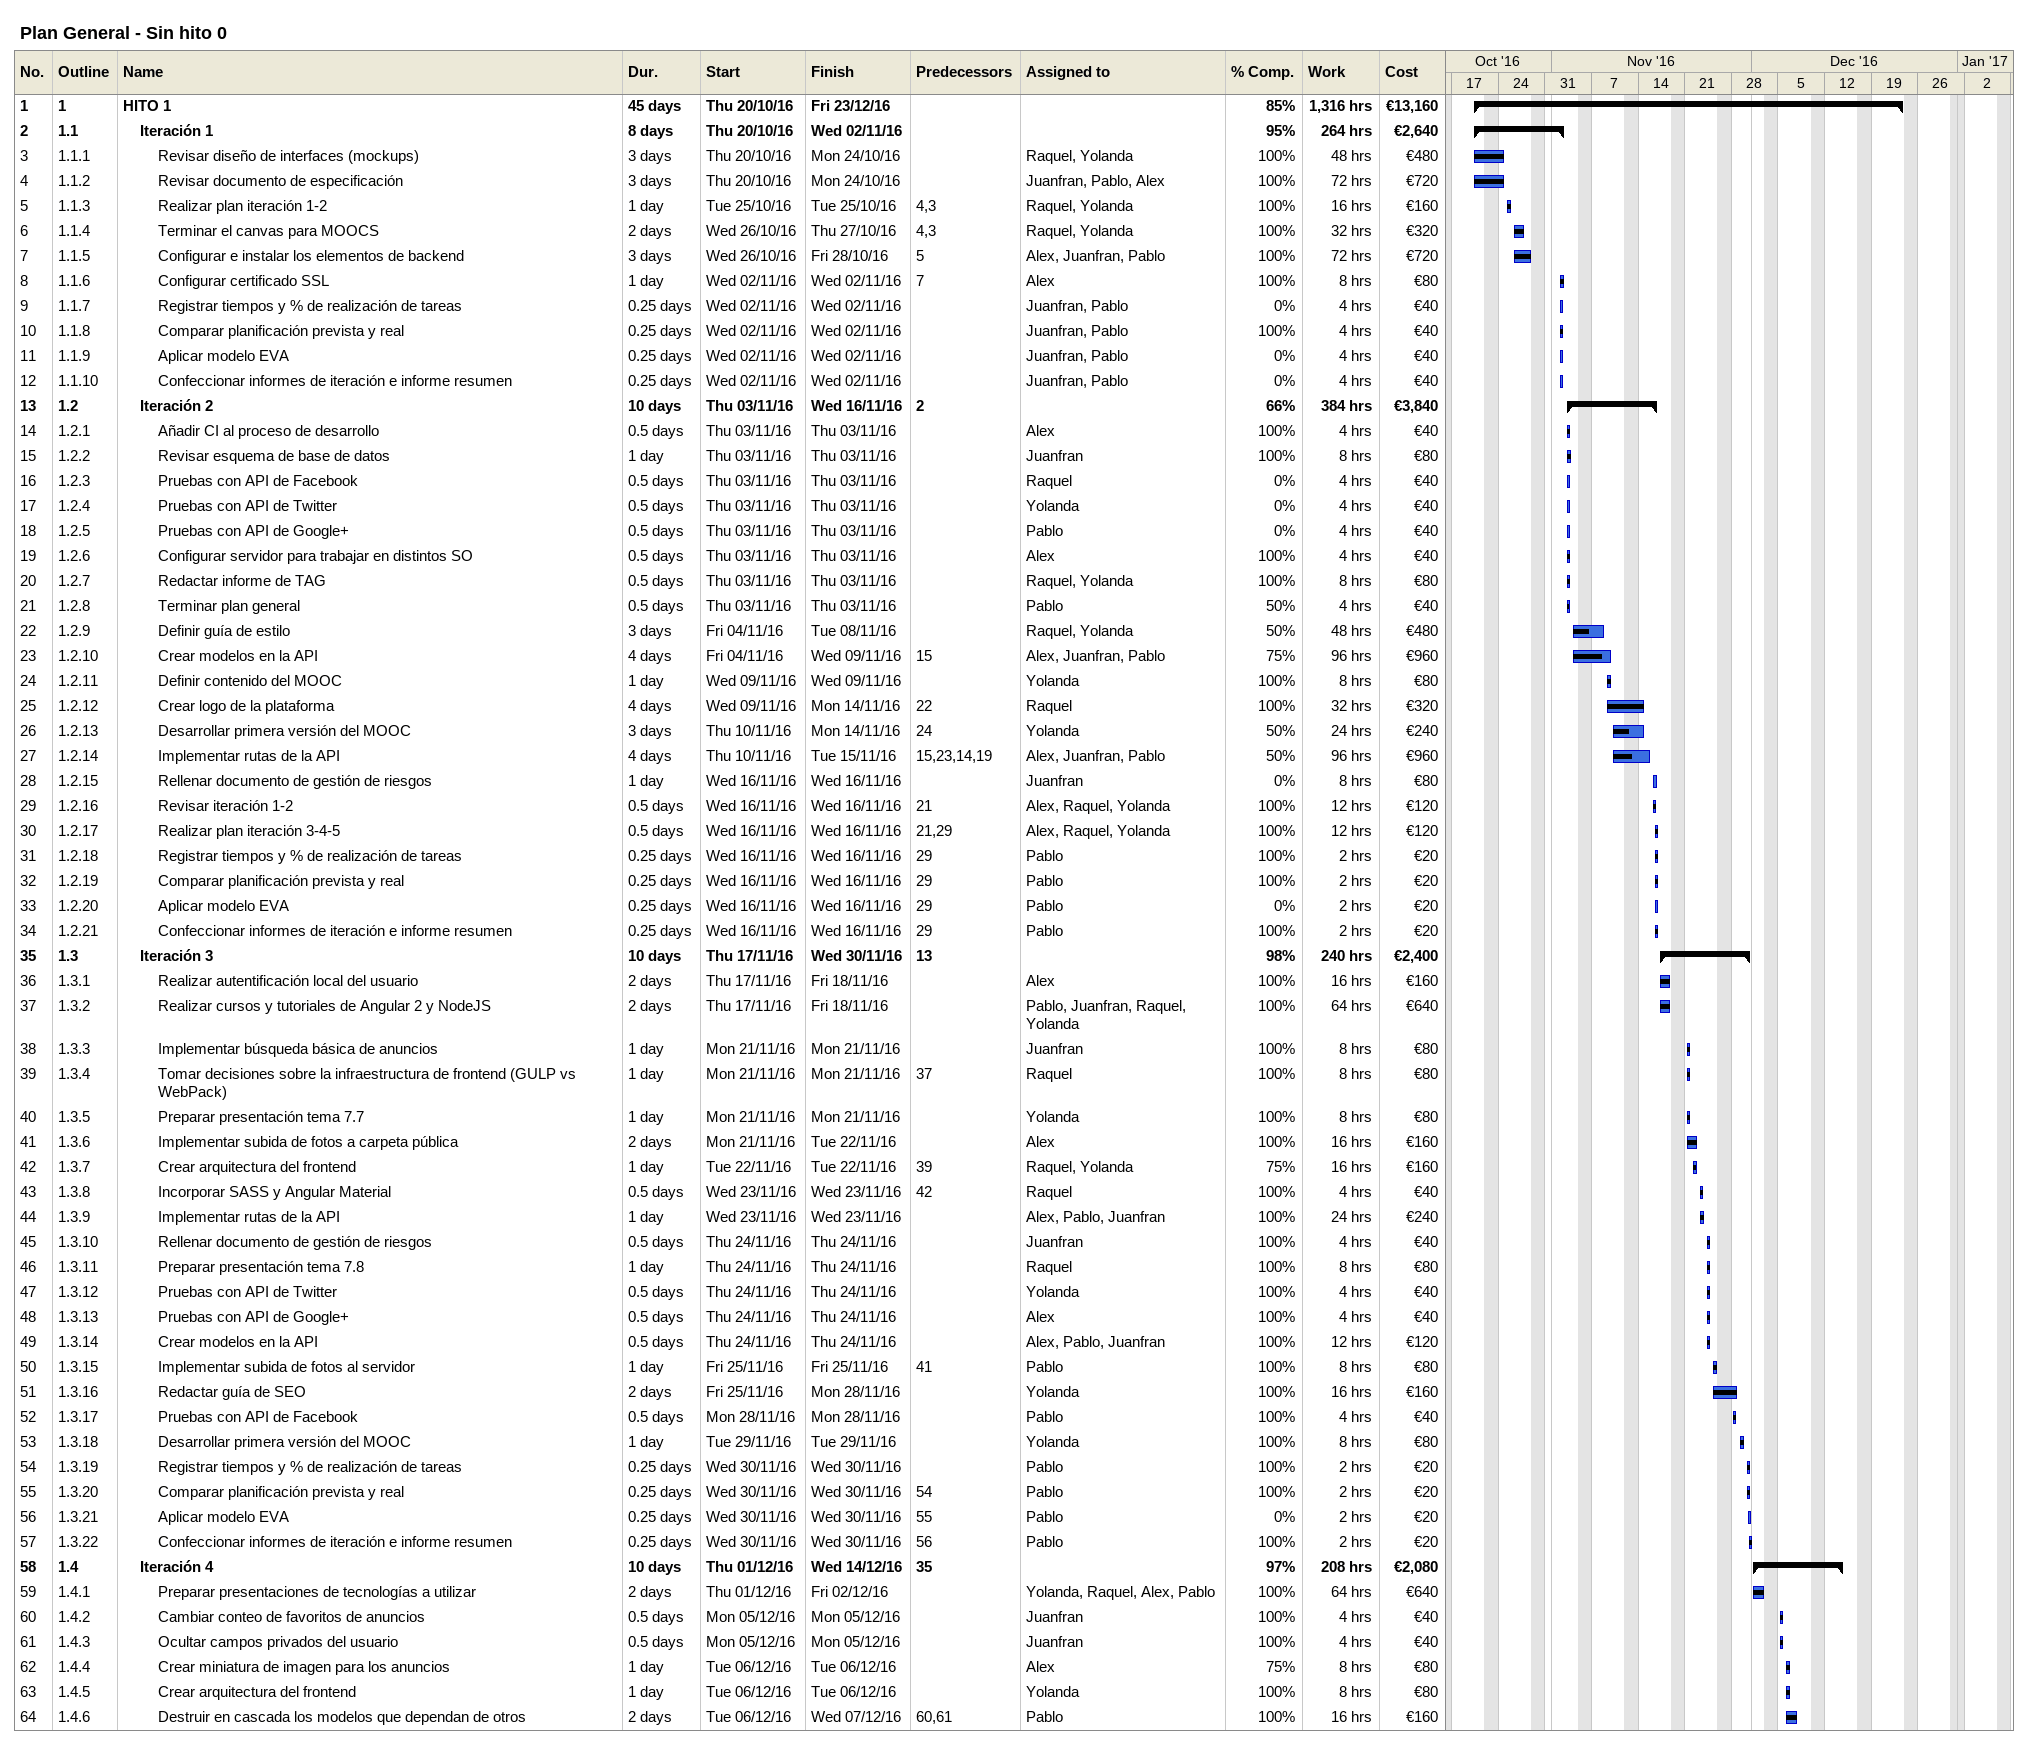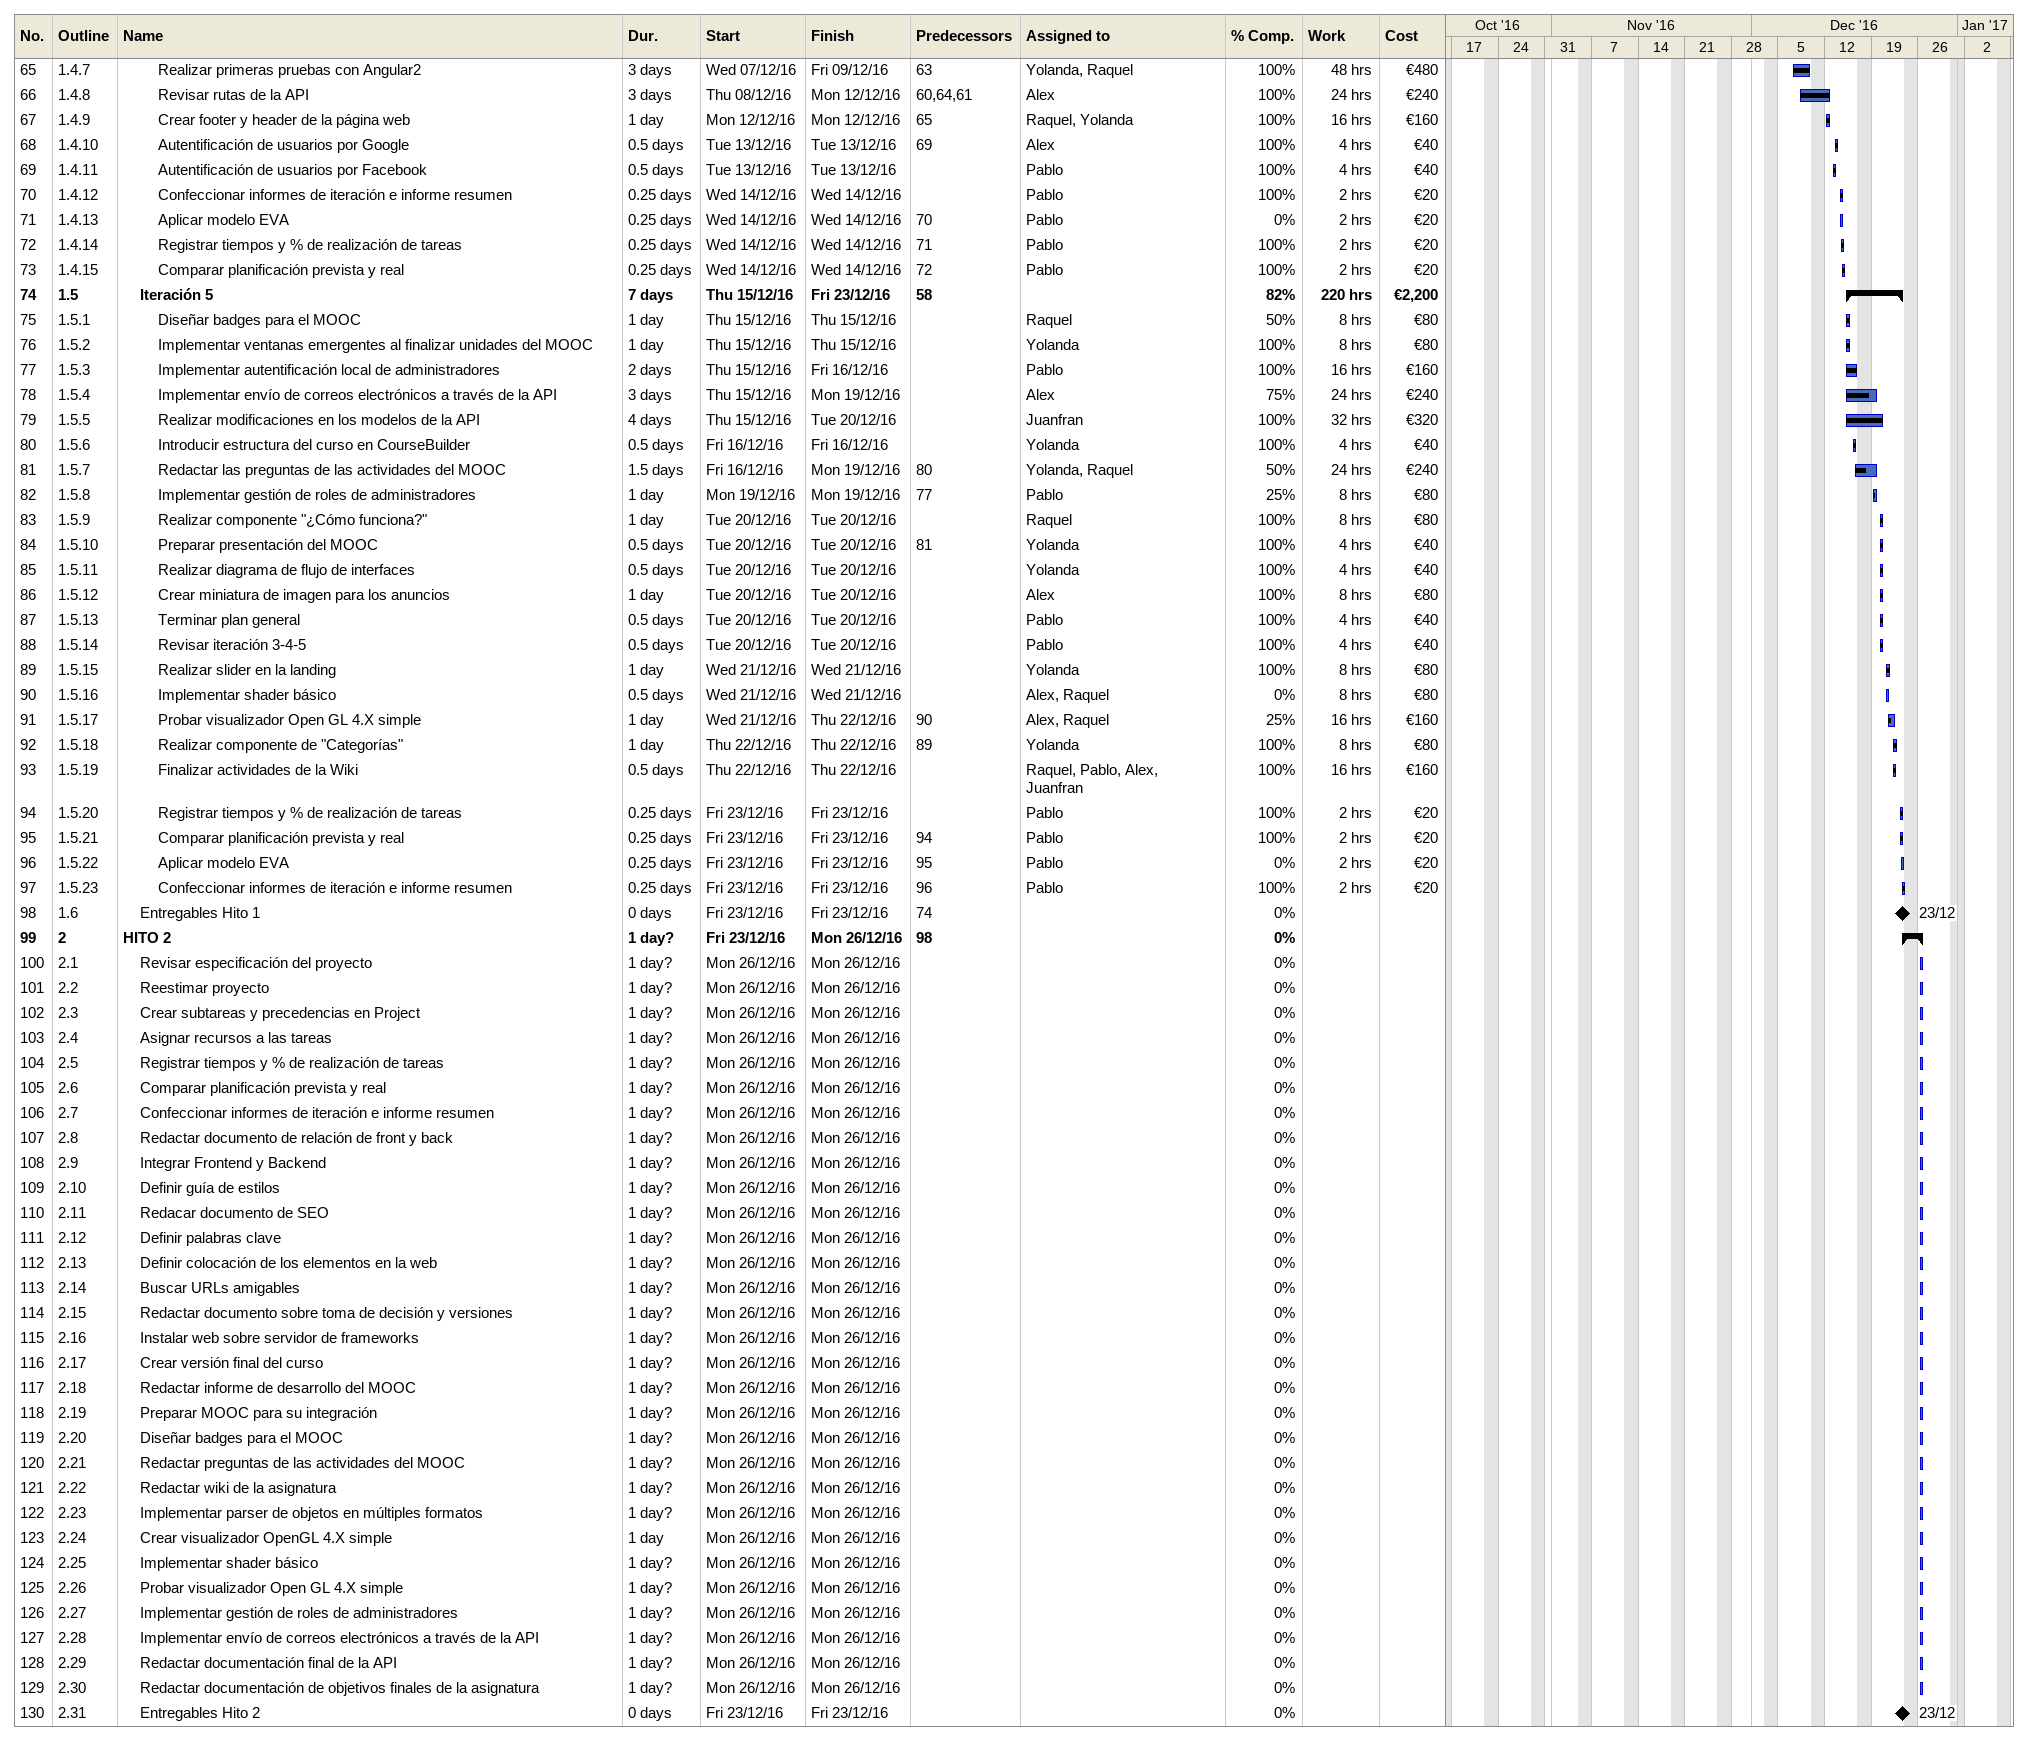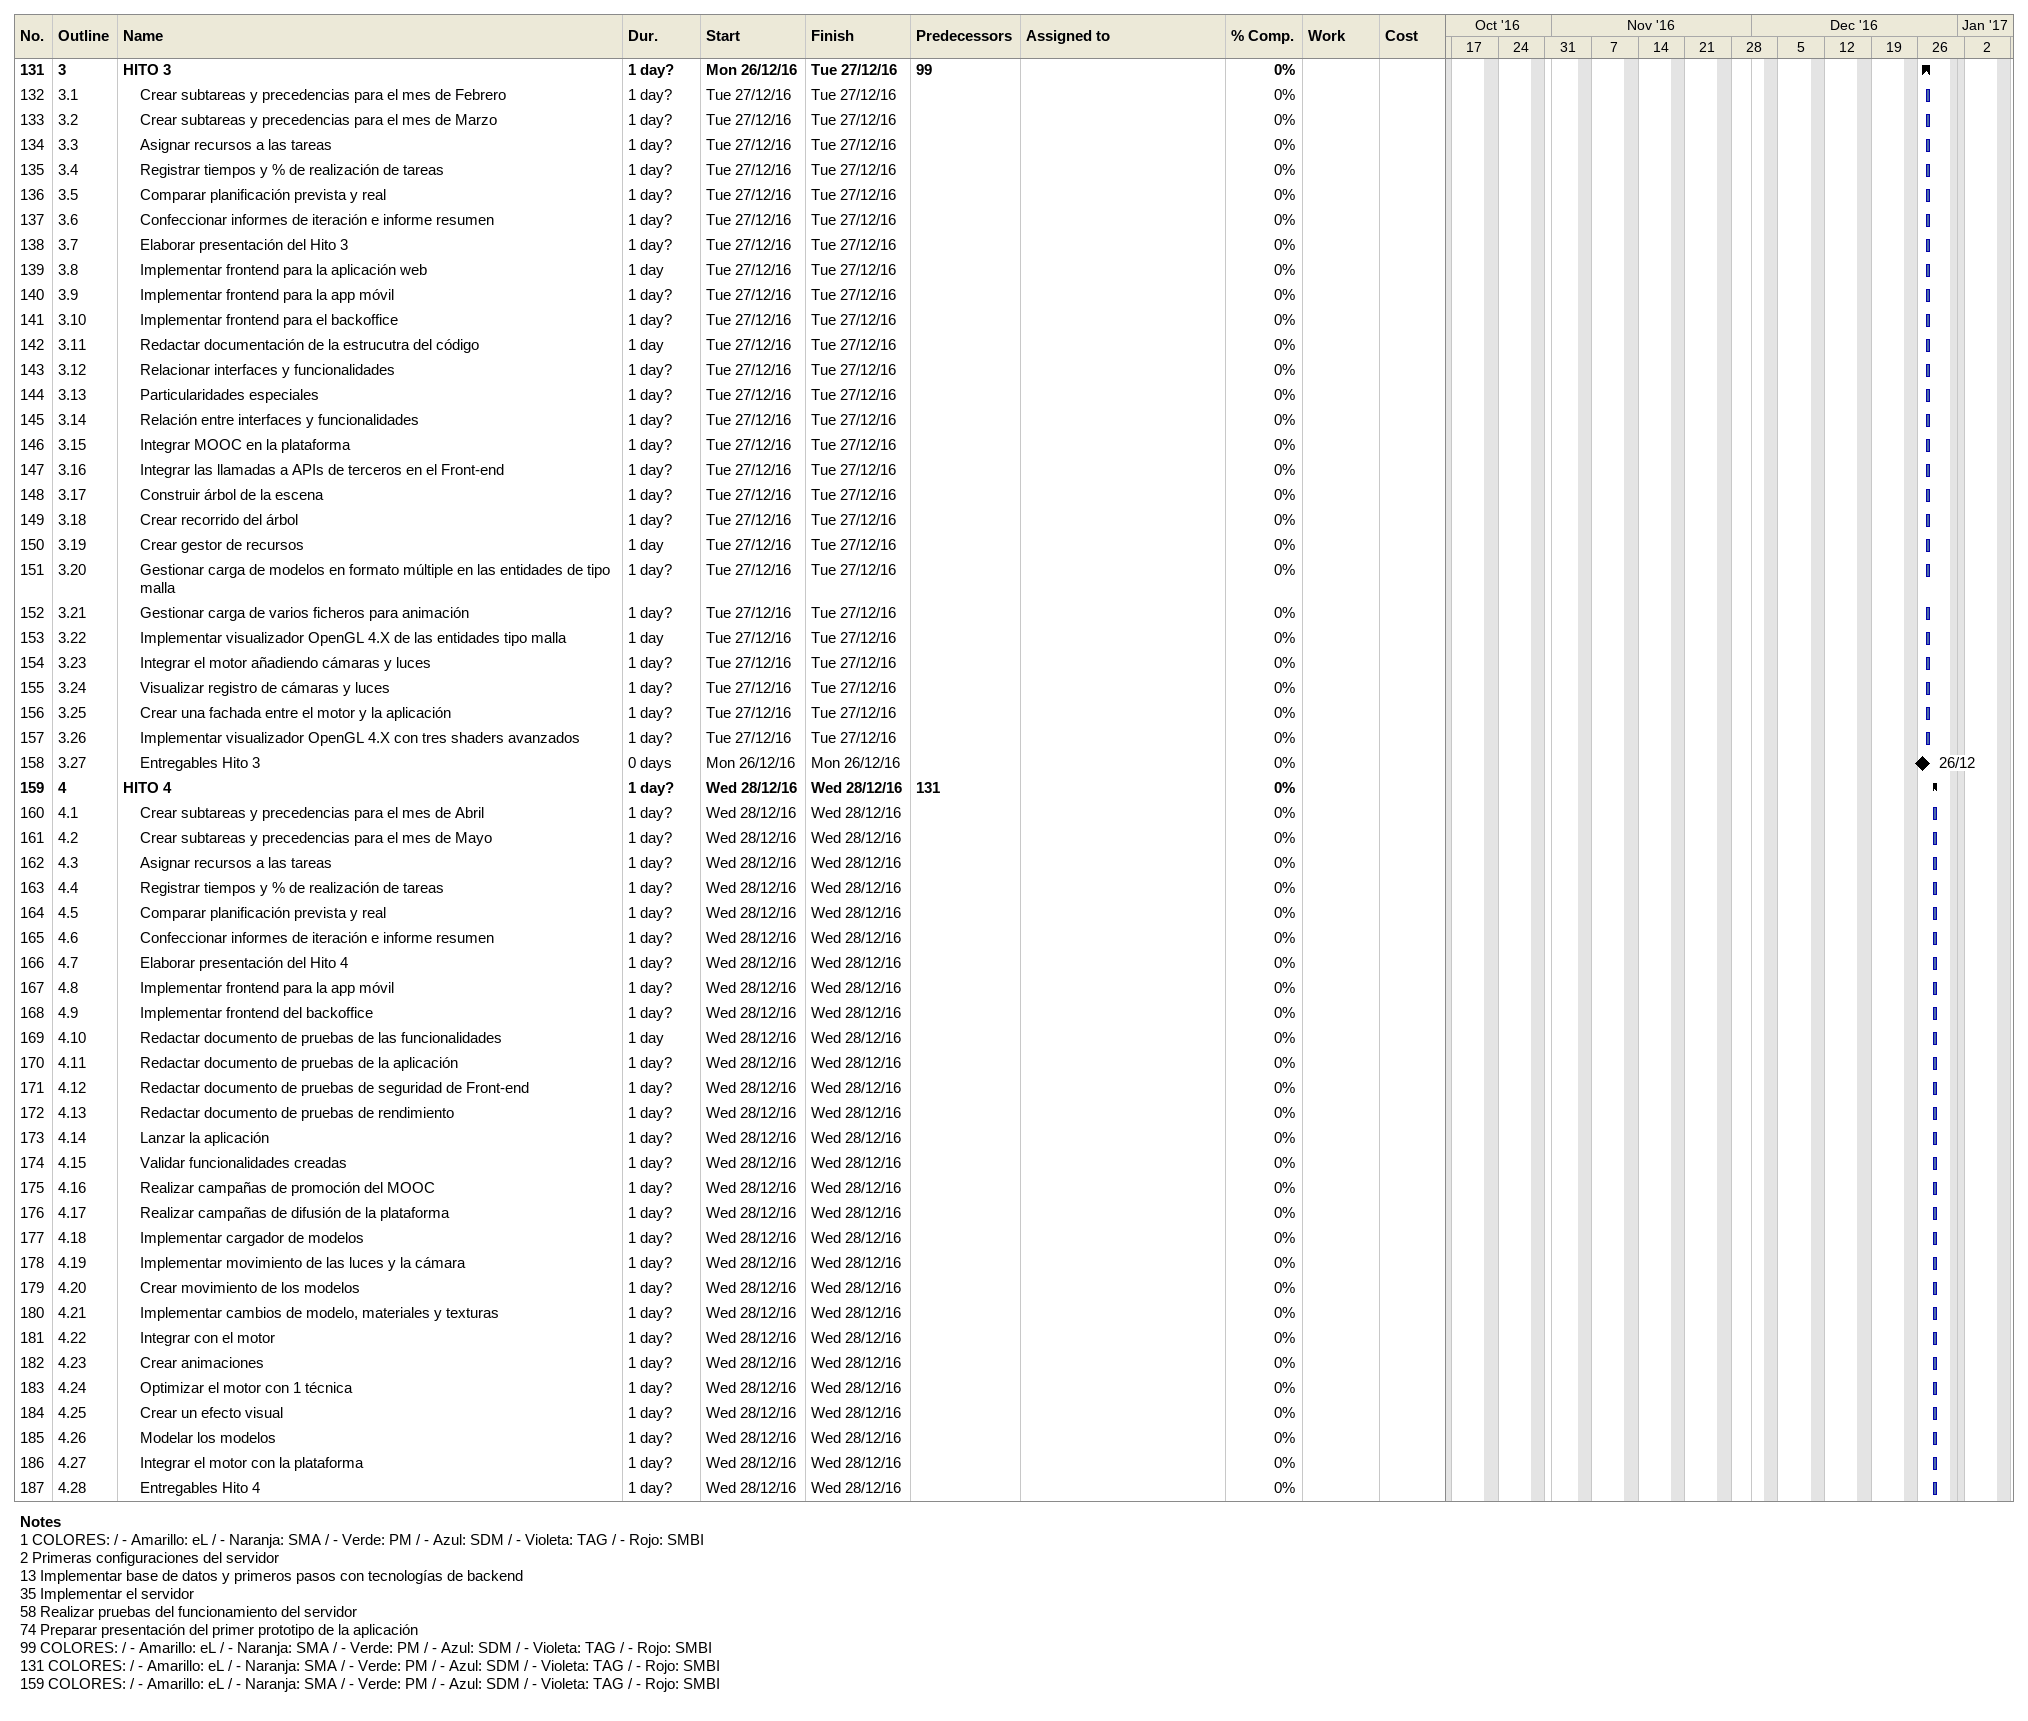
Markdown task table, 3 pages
Plan General - Sin hito 0

| ID | WBS | Task | Duration | Start | Finish | Predecessors | Resources | % complete | Work (h) | Cost (€) |
|---|---|---|---|---|---|---|---|---|---|---|
| 1 | 1 | **HITO 1** | 45d | 2016-10-20 | 2016-12-23 |  |  | 85 | 1316 | 13160 |
| 2 | 1.1 | **Iteración 1** | 8d | 2016-10-20 | 2016-11-02 |  |  | 95 | 264 | 2640 |
| 3 | 1.1.1 | Revisar diseño de interfaces (mockups) | 3d | 2016-10-20 | 2016-10-24 |  | Raquel, Yolanda | 100 | 48 | 480 |
| 4 | 1.1.2 | Revisar documento de especificación | 3d | 2016-10-20 | 2016-10-24 |  | Juanfran, Pablo, Alex | 100 | 72 | 720 |
| 5 | 1.1.3 | Realizar plan iteración 1-2 | 1d | 2016-10-25 | 2016-10-25 | 4, 3 | Raquel, Yolanda | 100 | 16 | 160 |
| 6 | 1.1.4 | Terminar el canvas para MOOCS | 2d | 2016-10-26 | 2016-10-27 | 4, 3 | Raquel, Yolanda | 100 | 32 | 320 |
| 7 | 1.1.5 | Configurar e instalar los elementos de backend | 3d | 2016-10-26 | 2016-10-28 | 5 | Alex, Juanfran, Pablo | 100 | 72 | 720 |
| 8 | 1.1.6 | Configurar certificado SSL | 1d | 2016-11-02 | 2016-11-02 | 7 | Alex | 100 | 8 | 80 |
| 9 | 1.1.7 | Registrar tiempos y % de realización de tareas | 0.25d | 2016-11-02 | 2016-11-02 |  | Juanfran, Pablo | 0 | 4 | 40 |
| 10 | 1.1.8 | Comparar planificación prevista y real | 0.25d | 2016-11-02 | 2016-11-02 |  | Juanfran, Pablo | 100 | 4 | 40 |
| 11 | 1.1.9 | Aplicar modelo EVA | 0.25d | 2016-11-02 | 2016-11-02 |  | Juanfran, Pablo | 0 | 4 | 40 |
| 12 | 1.1.10 | Confeccionar informes de iteración e informe resumen | 0.25d | 2016-11-02 | 2016-11-02 |  | Juanfran, Pablo | 0 | 4 | 40 |
| 13 | 1.2 | **Iteración 2** | 10d | 2016-11-03 | 2016-11-16 | 2 |  | 66 | 384 | 3840 |
| 14 | 1.2.1 | Añadir CI al proceso de desarrollo | 0.5d | 2016-11-03 | 2016-11-03 |  | Alex | 100 | 4 | 40 |
| 15 | 1.2.2 | Revisar esquema de base de datos | 1d | 2016-11-03 | 2016-11-03 |  | Juanfran | 100 | 8 | 80 |
| 16 | 1.2.3 | Pruebas con API de Facebook | 0.5d | 2016-11-03 | 2016-11-03 |  | Raquel | 0 | 4 | 40 |
| 17 | 1.2.4 | Pruebas con API de Twitter | 0.5d | 2016-11-03 | 2016-11-03 |  | Yolanda | 0 | 4 | 40 |
| 18 | 1.2.5 | Pruebas con API de Google+ | 0.5d | 2016-11-03 | 2016-11-03 |  | Pablo | 0 | 4 | 40 |
| 19 | 1.2.6 | Configurar servidor para trabajar en distintos SO | 0.5d | 2016-11-03 | 2016-11-03 |  | Alex | 100 | 4 | 40 |
| 20 | 1.2.7 | Redactar informe de TAG | 0.5d | 2016-11-03 | 2016-11-03 |  | Raquel, Yolanda | 100 | 8 | 80 |
| 21 | 1.2.8 | Terminar plan general | 0.5d | 2016-11-03 | 2016-11-03 |  | Pablo | 50 | 4 | 40 |
| 22 | 1.2.9 | Definir guía de estilo | 3d | 2016-11-04 | 2016-11-08 |  | Raquel, Yolanda | 50 | 48 | 480 |
| 23 | 1.2.10 | Crear modelos en la API | 4d | 2016-11-04 | 2016-11-09 | 15 | Alex, Juanfran, Pablo | 75 | 96 | 960 |
| 24 | 1.2.11 | Definir contenido del MOOC | 1d | 2016-11-09 | 2016-11-09 |  | Yolanda | 100 | 8 | 80 |
| 25 | 1.2.12 | Crear logo de la plataforma | 4d | 2016-11-09 | 2016-11-14 | 22 | Raquel | 100 | 32 | 320 |
| 26 | 1.2.13 | Desarrollar primera versión del MOOC | 3d | 2016-11-10 | 2016-11-14 | 24 | Yolanda | 50 | 24 | 240 |
| 27 | 1.2.14 | Implementar rutas de la API | 4d | 2016-11-10 | 2016-11-15 | 15, 23, 14, 19 | Alex, Juanfran, Pablo | 50 | 96 | 960 |
| 28 | 1.2.15 | Rellenar documento de gestión de riesgos | 1d | 2016-11-16 | 2016-11-16 |  | Juanfran | 0 | 8 | 80 |
| 29 | 1.2.16 | Revisar iteración 1-2 | 0.5d | 2016-11-16 | 2016-11-16 | 21 | Alex, Raquel, Yolanda | 100 | 12 | 120 |
| 30 | 1.2.17 | Realizar plan iteración 3-4-5 | 0.5d | 2016-11-16 | 2016-11-16 | 21, 29 | Alex, Raquel, Yolanda | 100 | 12 | 120 |
| 31 | 1.2.18 | Registrar tiempos y % de realización de tareas | 0.25d | 2016-11-16 | 2016-11-16 | 29 | Pablo | 100 | 2 | 20 |
| 32 | 1.2.19 | Comparar planificación prevista y real | 0.25d | 2016-11-16 | 2016-11-16 | 29 | Pablo | 100 | 2 | 20 |
| 33 | 1.2.20 | Aplicar modelo EVA | 0.25d | 2016-11-16 | 2016-11-16 | 29 | Pablo | 0 | 2 | 20 |
| 34 | 1.2.21 | Confeccionar informes de iteración e informe resumen | 0.25d | 2016-11-16 | 2016-11-16 | 29 | Pablo | 100 | 2 | 20 |
| 35 | 1.3 | **Iteración 3** | 10d | 2016-11-17 | 2016-11-30 | 13 |  | 98 | 240 | 2400 |
| 36 | 1.3.1 | Realizar autentificación local del usuario | 2d | 2016-11-17 | 2016-11-18 |  | Alex | 100 | 16 | 160 |
| 37 | 1.3.2 | Realizar cursos y tutoriales de Angular 2 y NodeJS | 2d | 2016-11-17 | 2016-11-18 |  | Pablo, Juanfran, Raquel, Yolanda | 100 | 64 | 640 |
| 38 | 1.3.3 | Implementar búsqueda básica de anuncios | 1d | 2016-11-21 | 2016-11-21 |  | Juanfran | 100 | 8 | 80 |
| 39 | 1.3.4 | Tomar decisiones sobre la infraestructura de frontend (GULP vs WebPack) | 1d | 2016-11-21 | 2016-11-21 | 37 | Raquel | 100 | 8 | 80 |
| 40 | 1.3.5 | Preparar presentación tema 7.7 | 1d | 2016-11-21 | 2016-11-21 |  | Yolanda | 100 | 8 | 80 |
| 41 | 1.3.6 | Implementar subida de fotos a carpeta pública | 2d | 2016-11-21 | 2016-11-22 |  | Alex | 100 | 16 | 160 |
| 42 | 1.3.7 | Crear arquitectura del frontend | 1d | 2016-11-22 | 2016-11-22 | 39 | Raquel, Yolanda | 75 | 16 | 160 |
| 43 | 1.3.8 | Incorporar SASS y Angular Material | 0.5d | 2016-11-23 | 2016-11-23 | 42 | Raquel | 100 | 4 | 40 |
| 44 | 1.3.9 | Implementar rutas de la API | 1d | 2016-11-23 | 2016-11-23 |  | Alex, Pablo, Juanfran | 100 | 24 | 240 |
| 45 | 1.3.10 | Rellenar documento de gestión de riesgos | 0.5d | 2016-11-24 | 2016-11-24 |  | Juanfran | 100 | 4 | 40 |
| 46 | 1.3.11 | Preparar presentación tema 7.8 | 1d | 2016-11-24 | 2016-11-24 |  | Raquel | 100 | 8 | 80 |
| 47 | 1.3.12 | Pruebas con API de Twitter | 0.5d | 2016-11-24 | 2016-11-24 |  | Yolanda | 100 | 4 | 40 |
| 48 | 1.3.13 | Pruebas con API de Google+ | 0.5d | 2016-11-24 | 2016-11-24 |  | Alex | 100 | 4 | 40 |
| 49 | 1.3.14 | Crear modelos en la API | 0.5d | 2016-11-24 | 2016-11-24 |  | Alex, Pablo, Juanfran | 100 | 12 | 120 |
| 50 | 1.3.15 | Implementar subida de fotos al servidor | 1d | 2016-11-25 | 2016-11-25 | 41 | Pablo | 100 | 8 | 80 |
| 51 | 1.3.16 | Redactar guía de SEO | 2d | 2016-11-25 | 2016-11-28 |  | Yolanda | 100 | 16 | 160 |
| 52 | 1.3.17 | Pruebas con API de Facebook | 0.5d | 2016-11-28 | 2016-11-28 |  | Pablo | 100 | 4 | 40 |
| 53 | 1.3.18 | Desarrollar primera versión del MOOC | 1d | 2016-11-29 | 2016-11-29 |  | Yolanda | 100 | 8 | 80 |
| 54 | 1.3.19 | Registrar tiempos y % de realización de tareas | 0.25d | 2016-11-30 | 2016-11-30 |  | Pablo | 100 | 2 | 20 |
| 55 | 1.3.20 | Comparar planificación prevista y real | 0.25d | 2016-11-30 | 2016-11-30 | 54 | Pablo | 100 | 2 | 20 |
| 56 | 1.3.21 | Aplicar modelo EVA | 0.25d | 2016-11-30 | 2016-11-30 | 55 | Pablo | 0 | 2 | 20 |
| 57 | 1.3.22 | Confeccionar informes de iteración e informe resumen | 0.25d | 2016-11-30 | 2016-11-30 | 56 | Pablo | 100 | 2 | 20 |
| 58 | 1.4 | **Iteración 4** | 10d | 2016-12-01 | 2016-12-14 | 35 |  | 97 | 208 | 2080 |
| 59 | 1.4.1 | Preparar presentaciones de tecnologías a utilizar | 2d | 2016-12-01 | 2016-12-02 |  | Yolanda, Raquel, Alex, Pablo | 100 | 64 | 640 |
| 60 | 1.4.2 | Cambiar conteo de favoritos de anuncios | 0.5d | 2016-12-05 | 2016-12-05 |  | Juanfran | 100 | 4 | 40 |
| 61 | 1.4.3 | Ocultar campos privados del usuario | 0.5d | 2016-12-05 | 2016-12-05 |  | Juanfran | 100 | 4 | 40 |
| 62 | 1.4.4 | Crear miniatura de imagen para los anuncios | 1d | 2016-12-06 | 2016-12-06 |  | Alex | 75 | 8 | 80 |
| 63 | 1.4.5 | Crear arquitectura del frontend | 1d | 2016-12-06 | 2016-12-06 |  | Yolanda | 100 | 8 | 80 |
| 64 | 1.4.6 | Destruir en cascada los modelos que dependan de otros | 2d | 2016-12-06 | 2016-12-07 | 60, 61 | Pablo | 100 | 16 | 160 |
| 65 | 1.4.7 | Realizar primeras pruebas con Angular2 | 3d | 2016-12-07 | 2016-12-09 | 63 | Yolanda, Raquel | 100 | 48 | 480 |
| 66 | 1.4.8 | Revisar rutas de la API | 3d | 2016-12-08 | 2016-12-12 | 60, 64, 61 | Alex | 100 | 24 | 240 |
| 67 | 1.4.9 | Crear footer y header de la página web | 1d | 2016-12-12 | 2016-12-12 | 65 | Raquel, Yolanda | 100 | 16 | 160 |
| 68 | 1.4.10 | Autentificación de usuarios por Google | 0.5d | 2016-12-13 | 2016-12-13 | 69 | Alex | 100 | 4 | 40 |
| 69 | 1.4.11 | Autentificación de usuarios por Facebook | 0.5d | 2016-12-13 | 2016-12-13 |  | Pablo | 100 | 4 | 40 |
| 70 | 1.4.12 | Confeccionar informes de iteración e informe resumen | 0.25d | 2016-12-14 | 2016-12-14 |  | Pablo | 100 | 2 | 20 |
| 71 | 1.4.13 | Aplicar modelo EVA | 0.25d | 2016-12-14 | 2016-12-14 | 70 | Pablo | 0 | 2 | 20 |
| 72 | 1.4.14 | Registrar tiempos y % de realización de tareas | 0.25d | 2016-12-14 | 2016-12-14 | 71 | Pablo | 100 | 2 | 20 |
| 73 | 1.4.15 | Comparar planificación prevista y real | 0.25d | 2016-12-14 | 2016-12-14 | 72 | Pablo | 100 | 2 | 20 |
| 74 | 1.5 | **Iteración 5** | 7d | 2016-12-15 | 2016-12-23 | 58 |  | 82 | 220 | 2200 |
| 75 | 1.5.1 | Diseñar badges para el MOOC | 1d | 2016-12-15 | 2016-12-15 |  | Raquel | 50 | 8 | 80 |
| 76 | 1.5.2 | Implementar ventanas emergentes al finalizar unidades del MOOC | 1d | 2016-12-15 | 2016-12-15 |  | Yolanda | 100 | 8 | 80 |
| 77 | 1.5.3 | Implementar autentificación local de administradores | 2d | 2016-12-15 | 2016-12-16 |  | Pablo | 100 | 16 | 160 |
| 78 | 1.5.4 | Implementar envío de correos electrónicos a través de la API | 3d | 2016-12-15 | 2016-12-19 |  | Alex | 75 | 24 | 240 |
| 79 | 1.5.5 | Realizar modificaciones en los modelos de la API | 4d | 2016-12-15 | 2016-12-20 |  | Juanfran | 100 | 32 | 320 |
| 80 | 1.5.6 | Introducir estructura del curso en CourseBuilder | 0.5d | 2016-12-16 | 2016-12-16 |  | Yolanda | 100 | 4 | 40 |
| 81 | 1.5.7 | Redactar las preguntas de las actividades del MOOC | 1.5d | 2016-12-16 | 2016-12-19 | 80 | Yolanda, Raquel | 50 | 24 | 240 |
| 82 | 1.5.8 | Implementar gestión de roles de administradores | 1d | 2016-12-19 | 2016-12-19 | 77 | Pablo | 25 | 8 | 80 |
| 83 | 1.5.9 | Realizar componente "¿Cómo funciona?" | 1d | 2016-12-20 | 2016-12-20 |  | Raquel | 100 | 8 | 80 |
| 84 | 1.5.10 | Preparar presentación del MOOC | 0.5d | 2016-12-20 | 2016-12-20 | 81 | Yolanda | 100 | 4 | 40 |
| 85 | 1.5.11 | Realizar diagrama de flujo de interfaces | 0.5d | 2016-12-20 | 2016-12-20 |  | Yolanda | 100 | 4 | 40 |
| 86 | 1.5.12 | Crear miniatura de imagen para los anuncios | 1d | 2016-12-20 | 2016-12-20 |  | Alex | 100 | 8 | 80 |
| 87 | 1.5.13 | Terminar plan general | 0.5d | 2016-12-20 | 2016-12-20 |  | Pablo | 100 | 4 | 40 |
| 88 | 1.5.14 | Revisar iteración 3-4-5 | 0.5d | 2016-12-20 | 2016-12-20 |  | Pablo | 100 | 4 | 40 |
| 89 | 1.5.15 | Realizar slider en la landing | 1d | 2016-12-21 | 2016-12-21 |  | Yolanda | 100 | 8 | 80 |
| 90 | 1.5.16 | Implementar shader básico | 0.5d | 2016-12-21 | 2016-12-21 |  | Alex, Raquel | 0 | 8 | 80 |
| 91 | 1.5.17 | Probar visualizador Open GL 4.X simple | 1d | 2016-12-21 | 2016-12-22 | 90 | Alex, Raquel | 25 | 16 | 160 |
| 92 | 1.5.18 | Realizar componente de "Categorías" | 1d | 2016-12-22 | 2016-12-22 | 89 | Yolanda | 100 | 8 | 80 |
| 93 | 1.5.19 | Finalizar actividades de la Wiki | 0.5d | 2016-12-22 | 2016-12-22 |  | Raquel, Pablo, Alex, Juanfran | 100 | 16 | 160 |
| 94 | 1.5.20 | Registrar tiempos y % de realización de tareas | 0.25d | 2016-12-23 | 2016-12-23 |  | Pablo | 100 | 2 | 20 |
| 95 | 1.5.21 | Comparar planificación prevista y real | 0.25d | 2016-12-23 | 2016-12-23 | 94 | Pablo | 100 | 2 | 20 |
| 96 | 1.5.22 | Aplicar modelo EVA | 0.25d | 2016-12-23 | 2016-12-23 | 95 | Pablo | 0 | 2 | 20 |
| 97 | 1.5.23 | Confeccionar informes de iteración e informe resumen | 0.25d | 2016-12-23 | 2016-12-23 | 96 | Pablo | 100 | 2 | 20 |
| 98 | 1.6 | Entregables Hito 1 | 0d | 2016-12-23 | 2016-12-23 | 74 |  | 0 |  |  |
| 99 | 2 | **HITO 2** | 1d? | 2016-12-23 | 2016-12-26 | 98 |  | 0 |  |  |
| 100 | 2.1 | Revisar especificación del proyecto | 1d? | 2016-12-26 | 2016-12-26 |  |  | 0 |  |  |
| 101 | 2.2 | Reestimar proyecto | 1d? | 2016-12-26 | 2016-12-26 |  |  | 0 |  |  |
| 102 | 2.3 | Crear subtareas y precedencias en Project | 1d? | 2016-12-26 | 2016-12-26 |  |  | 0 |  |  |
| 103 | 2.4 | Asignar recursos a las tareas | 1d? | 2016-12-26 | 2016-12-26 |  |  | 0 |  |  |
| 104 | 2.5 | Registrar tiempos y % de realización de tareas | 1d? | 2016-12-26 | 2016-12-26 |  |  | 0 |  |  |
| 105 | 2.6 | Comparar planificación prevista y real | 1d? | 2016-12-26 | 2016-12-26 |  |  | 0 |  |  |
| 106 | 2.7 | Confeccionar informes de iteración e informe resumen | 1d? | 2016-12-26 | 2016-12-26 |  |  | 0 |  |  |
| 107 | 2.8 | Redactar documento de relación de front y back | 1d? | 2016-12-26 | 2016-12-26 |  |  | 0 |  |  |
| 108 | 2.9 | Integrar Frontend y Backend | 1d? | 2016-12-26 | 2016-12-26 |  |  | 0 |  |  |
| 109 | 2.10 | Definir guía de estilos | 1d? | 2016-12-26 | 2016-12-26 |  |  | 0 |  |  |
| 110 | 2.11 | Redacar documento de SEO | 1d? | 2016-12-26 | 2016-12-26 |  |  | 0 |  |  |
| 111 | 2.12 | Definir palabras clave | 1d? | 2016-12-26 | 2016-12-26 |  |  | 0 |  |  |
| 112 | 2.13 | Definir colocación de los elementos en la web | 1d? | 2016-12-26 | 2016-12-26 |  |  | 0 |  |  |
| 113 | 2.14 | Buscar URLs amigables | 1d? | 2016-12-26 | 2016-12-26 |  |  | 0 |  |  |
| 114 | 2.15 | Redactar documento sobre toma de decisión y versiones | 1d? | 2016-12-26 | 2016-12-26 |  |  | 0 |  |  |
| 115 | 2.16 | Instalar web sobre servidor de frameworks | 1d? | 2016-12-26 | 2016-12-26 |  |  | 0 |  |  |
| 116 | 2.17 | Crear versión final del curso | 1d? | 2016-12-26 | 2016-12-26 |  |  | 0 |  |  |
| 117 | 2.18 | Redactar informe de desarrollo del MOOC | 1d? | 2016-12-26 | 2016-12-26 |  |  | 0 |  |  |
| 118 | 2.19 | Preparar MOOC para su integración | 1d? | 2016-12-26 | 2016-12-26 |  |  | 0 |  |  |
| 119 | 2.20 | Diseñar badges para el MOOC | 1d? | 2016-12-26 | 2016-12-26 |  |  | 0 |  |  |
| 120 | 2.21 | Redactar preguntas de las actividades del MOOC | 1d? | 2016-12-26 | 2016-12-26 |  |  | 0 |  |  |
| 121 | 2.22 | Redactar wiki de la asignatura | 1d? | 2016-12-26 | 2016-12-26 |  |  | 0 |  |  |
| 122 | 2.23 | Implementar parser de objetos en múltiples formatos | 1d? | 2016-12-26 | 2016-12-26 |  |  | 0 |  |  |
| 123 | 2.24 | Crear visualizador OpenGL 4.X simple | 1d | 2016-12-26 | 2016-12-26 |  |  | 0 |  |  |
| 124 | 2.25 | Implementar shader básico | 1d? | 2016-12-26 | 2016-12-26 |  |  | 0 |  |  |
| 125 | 2.26 | Probar visualizador Open GL 4.X simple | 1d? | 2016-12-26 | 2016-12-26 |  |  | 0 |  |  |
| 126 | 2.27 | Implementar gestión de roles de administradores | 1d? | 2016-12-26 | 2016-12-26 |  |  | 0 |  |  |
| 127 | 2.28 | Implementar envío de correos electrónicos a través de la API | 1d? | 2016-12-26 | 2016-12-26 |  |  | 0 |  |  |
| 128 | 2.29 | Redactar documentación final de la API | 1d? | 2016-12-26 | 2016-12-26 |  |  | 0 |  |  |
| 129 | 2.30 | Redactar documentación de objetivos finales de la asignatura | 1d? | 2016-12-26 | 2016-12-26 |  |  | 0 |  |  |
| 130 | 2.31 | Entregables Hito 2 | 0d | 2016-12-23 | 2016-12-23 |  |  | 0 |  |  |
| 131 | 3 | **HITO 3** | 1d? | 2016-12-26 | 2016-12-27 | 99 |  | 0 |  |  |
| 132 | 3.1 | Crear subtareas y precedencias para el mes de Febrero | 1d? | 2016-12-27 | 2016-12-27 |  |  | 0 |  |  |
| 133 | 3.2 | Crear subtareas y precedencias para el mes de Marzo | 1d? | 2016-12-27 | 2016-12-27 |  |  | 0 |  |  |
| 134 | 3.3 | Asignar recursos a las tareas | 1d? | 2016-12-27 | 2016-12-27 |  |  | 0 |  |  |
| 135 | 3.4 | Registrar tiempos y % de realización de tareas | 1d? | 2016-12-27 | 2016-12-27 |  |  | 0 |  |  |
| 136 | 3.5 | Comparar planificación prevista y real | 1d? | 2016-12-27 | 2016-12-27 |  |  | 0 |  |  |
| 137 | 3.6 | Confeccionar informes de iteración e informe resumen | 1d? | 2016-12-27 | 2016-12-27 |  |  | 0 |  |  |
| 138 | 3.7 | Elaborar presentación del Hito 3 | 1d? | 2016-12-27 | 2016-12-27 |  |  | 0 |  |  |
| 139 | 3.8 | Implementar frontend para la aplicación web | 1d | 2016-12-27 | 2016-12-27 |  |  | 0 |  |  |
| 140 | 3.9 | Implementar frontend para la app móvil | 1d? | 2016-12-27 | 2016-12-27 |  |  | 0 |  |  |
| 141 | 3.10 | Implementar frontend para el backoffice | 1d? | 2016-12-27 | 2016-12-27 |  |  | 0 |  |  |
| 142 | 3.11 | Redactar documentación de la estrucutra del código | 1d | 2016-12-27 | 2016-12-27 |  |  | 0 |  |  |
| 143 | 3.12 | Relacionar interfaces y funcionalidades | 1d? | 2016-12-27 | 2016-12-27 |  |  | 0 |  |  |
| 144 | 3.13 | Particularidades especiales | 1d? | 2016-12-27 | 2016-12-27 |  |  | 0 |  |  |
| 145 | 3.14 | Relación entre interfaces y funcionalidades | 1d? | 2016-12-27 | 2016-12-27 |  |  | 0 |  |  |
| 146 | 3.15 | Integrar MOOC en la plataforma | 1d? | 2016-12-27 | 2016-12-27 |  |  | 0 |  |  |
| 147 | 3.16 | Integrar las llamadas a APIs de terceros en el Front-end | 1d? | 2016-12-27 | 2016-12-27 |  |  | 0 |  |  |
| 148 | 3.17 | Construir árbol de la escena | 1d? | 2016-12-27 | 2016-12-27 |  |  | 0 |  |  |
| 149 | 3.18 | Crear recorrido del árbol | 1d? | 2016-12-27 | 2016-12-27 |  |  | 0 |  |  |
| 150 | 3.19 | Crear gestor de recursos | 1d | 2016-12-27 | 2016-12-27 |  |  | 0 |  |  |
| 151 | 3.20 | Gestionar carga de modelos en formato múltiple en las entidades de tipo malla | 1d? | 2016-12-27 | 2016-12-27 |  |  | 0 |  |  |
| 152 | 3.21 | Gestionar carga de varios ficheros para animación | 1d? | 2016-12-27 | 2016-12-27 |  |  | 0 |  |  |
| 153 | 3.22 | Implementar visualizador OpenGL 4.X de las entidades tipo malla | 1d | 2016-12-27 | 2016-12-27 |  |  | 0 |  |  |
| 154 | 3.23 | Integrar el motor añadiendo cámaras y luces | 1d? | 2016-12-27 | 2016-12-27 |  |  | 0 |  |  |
| 155 | 3.24 | Visualizar registro de cámaras y luces | 1d? | 2016-12-27 | 2016-12-27 |  |  | 0 |  |  |
| 156 | 3.25 | Crear una fachada entre el motor y la aplicación | 1d? | 2016-12-27 | 2016-12-27 |  |  | 0 |  |  |
| 157 | 3.26 | Implementar visualizador OpenGL 4.X con tres shaders avanzados | 1d? | 2016-12-27 | 2016-12-27 |  |  | 0 |  |  |
| 158 | 3.27 | Entregables Hito 3 | 0d | 2016-12-26 | 2016-12-26 |  |  | 0 |  |  |
| 159 | 4 | **HITO 4** | 1d? | 2016-12-28 | 2016-12-28 | 131 |  | 0 |  |  |
| 160 | 4.1 | Crear subtareas y precedencias para el mes de Abril | 1d? | 2016-12-28 | 2016-12-28 |  |  | 0 |  |  |
| 161 | 4.2 | Crear subtareas y precedencias para el mes de Mayo | 1d? | 2016-12-28 | 2016-12-28 |  |  | 0 |  |  |
| 162 | 4.3 | Asignar recursos a las tareas | 1d? | 2016-12-28 | 2016-12-28 |  |  | 0 |  |  |
| 163 | 4.4 | Registrar tiempos y % de realización de tareas | 1d? | 2016-12-28 | 2016-12-28 |  |  | 0 |  |  |
| 164 | 4.5 | Comparar planificación prevista y real | 1d? | 2016-12-28 | 2016-12-28 |  |  | 0 |  |  |
| 165 | 4.6 | Confeccionar informes de iteración e informe resumen | 1d? | 2016-12-28 | 2016-12-28 |  |  | 0 |  |  |
| 166 | 4.7 | Elaborar presentación del Hito 4 | 1d? | 2016-12-28 | 2016-12-28 |  |  | 0 |  |  |
| 167 | 4.8 | Implementar frontend para la app móvil | 1d? | 2016-12-28 | 2016-12-28 |  |  | 0 |  |  |
| 168 | 4.9 | Implementar frontend del backoffice | 1d? | 2016-12-28 | 2016-12-28 |  |  | 0 |  |  |
| 169 | 4.10 | Redactar documento de pruebas de las funcionalidades | 1d | 2016-12-28 | 2016-12-28 |  |  | 0 |  |  |
| 170 | 4.11 | Redactar documento de pruebas de la aplicación | 1d? | 2016-12-28 | 2016-12-28 |  |  | 0 |  |  |
| 171 | 4.12 | Redactar documento de pruebas de seguridad de Front-end | 1d? | 2016-12-28 | 2016-12-28 |  |  | 0 |  |  |
| 172 | 4.13 | Redactar documento de pruebas de rendimiento | 1d? | 2016-12-28 | 2016-12-28 |  |  | 0 |  |  |
| 173 | 4.14 | Lanzar la aplicación | 1d? | 2016-12-28 | 2016-12-28 |  |  | 0 |  |  |
| 174 | 4.15 | Validar funcionalidades creadas | 1d? | 2016-12-28 | 2016-12-28 |  |  | 0 |  |  |
| 175 | 4.16 | Realizar campañas de promoción del MOOC | 1d? | 2016-12-28 | 2016-12-28 |  |  | 0 |  |  |
| 176 | 4.17 | Realizar campañas de difusión de la plataforma | 1d? | 2016-12-28 | 2016-12-28 |  |  | 0 |  |  |
| 177 | 4.18 | Implementar cargador de modelos | 1d? | 2016-12-28 | 2016-12-28 |  |  | 0 |  |  |
| 178 | 4.19 | Implementar movimiento de las luces y la cámara | 1d? | 2016-12-28 | 2016-12-28 |  |  | 0 |  |  |
| 179 | 4.20 | Crear movimiento de los modelos | 1d? | 2016-12-28 | 2016-12-28 |  |  | 0 |  |  |
| 180 | 4.21 | Implementar cambios de modelo, materiales y texturas | 1d? | 2016-12-28 | 2016-12-28 |  |  | 0 |  |  |
| 181 | 4.22 | Integrar con el motor | 1d? | 2016-12-28 | 2016-12-28 |  |  | 0 |  |  |
| 182 | 4.23 | Crear animaciones | 1d? | 2016-12-28 | 2016-12-28 |  |  | 0 |  |  |
| 183 | 4.24 | Optimizar el motor con 1 técnica | 1d? | 2016-12-28 | 2016-12-28 |  |  | 0 |  |  |
| 184 | 4.25 | Crear un efecto visual | 1d? | 2016-12-28 | 2016-12-28 |  |  | 0 |  |  |
| 185 | 4.26 | Modelar los modelos | 1d? | 2016-12-28 | 2016-12-28 |  |  | 0 |  |  |
| 186 | 4.27 | Integrar el motor con la plataforma | 1d? | 2016-12-28 | 2016-12-28 |  |  | 0 |  |  |
| 187 | 4.28 | Entregables Hito 4 | 1d? | 2016-12-28 | 2016-12-28 |  |  | 0 |  |  |

Notes
- 1: COLORES: / - Amarillo: eL / - Naranja: SMA / - Verde: PM / - Azul: SDM / - Violeta: TAG / - Rojo: SMBI
- 2: Primeras configuraciones del servidor
- 13: Implementar base de datos y primeros pasos con tecnologías de backend
- 35: Implementar el servidor
- 58: Realizar pruebas del funcionamiento del servidor
- 74: Preparar presentación del primer prototipo de la aplicación
- 99: COLORES: / - Amarillo: eL / - Naranja: SMA / - Verde: PM / - Azul: SDM / - Violeta: TAG / - Rojo: SMBI
- 131: COLORES: / - Amarillo: eL / - Naranja: SMA / - Verde: PM / - Azul: SDM / - Violeta: TAG / - Rojo: SMBI
- 159: COLORES: / - Amarillo: eL / - Naranja: SMA / - Verde: PM / - Azul: SDM / - Violeta: TAG / - Rojo: SMBI
